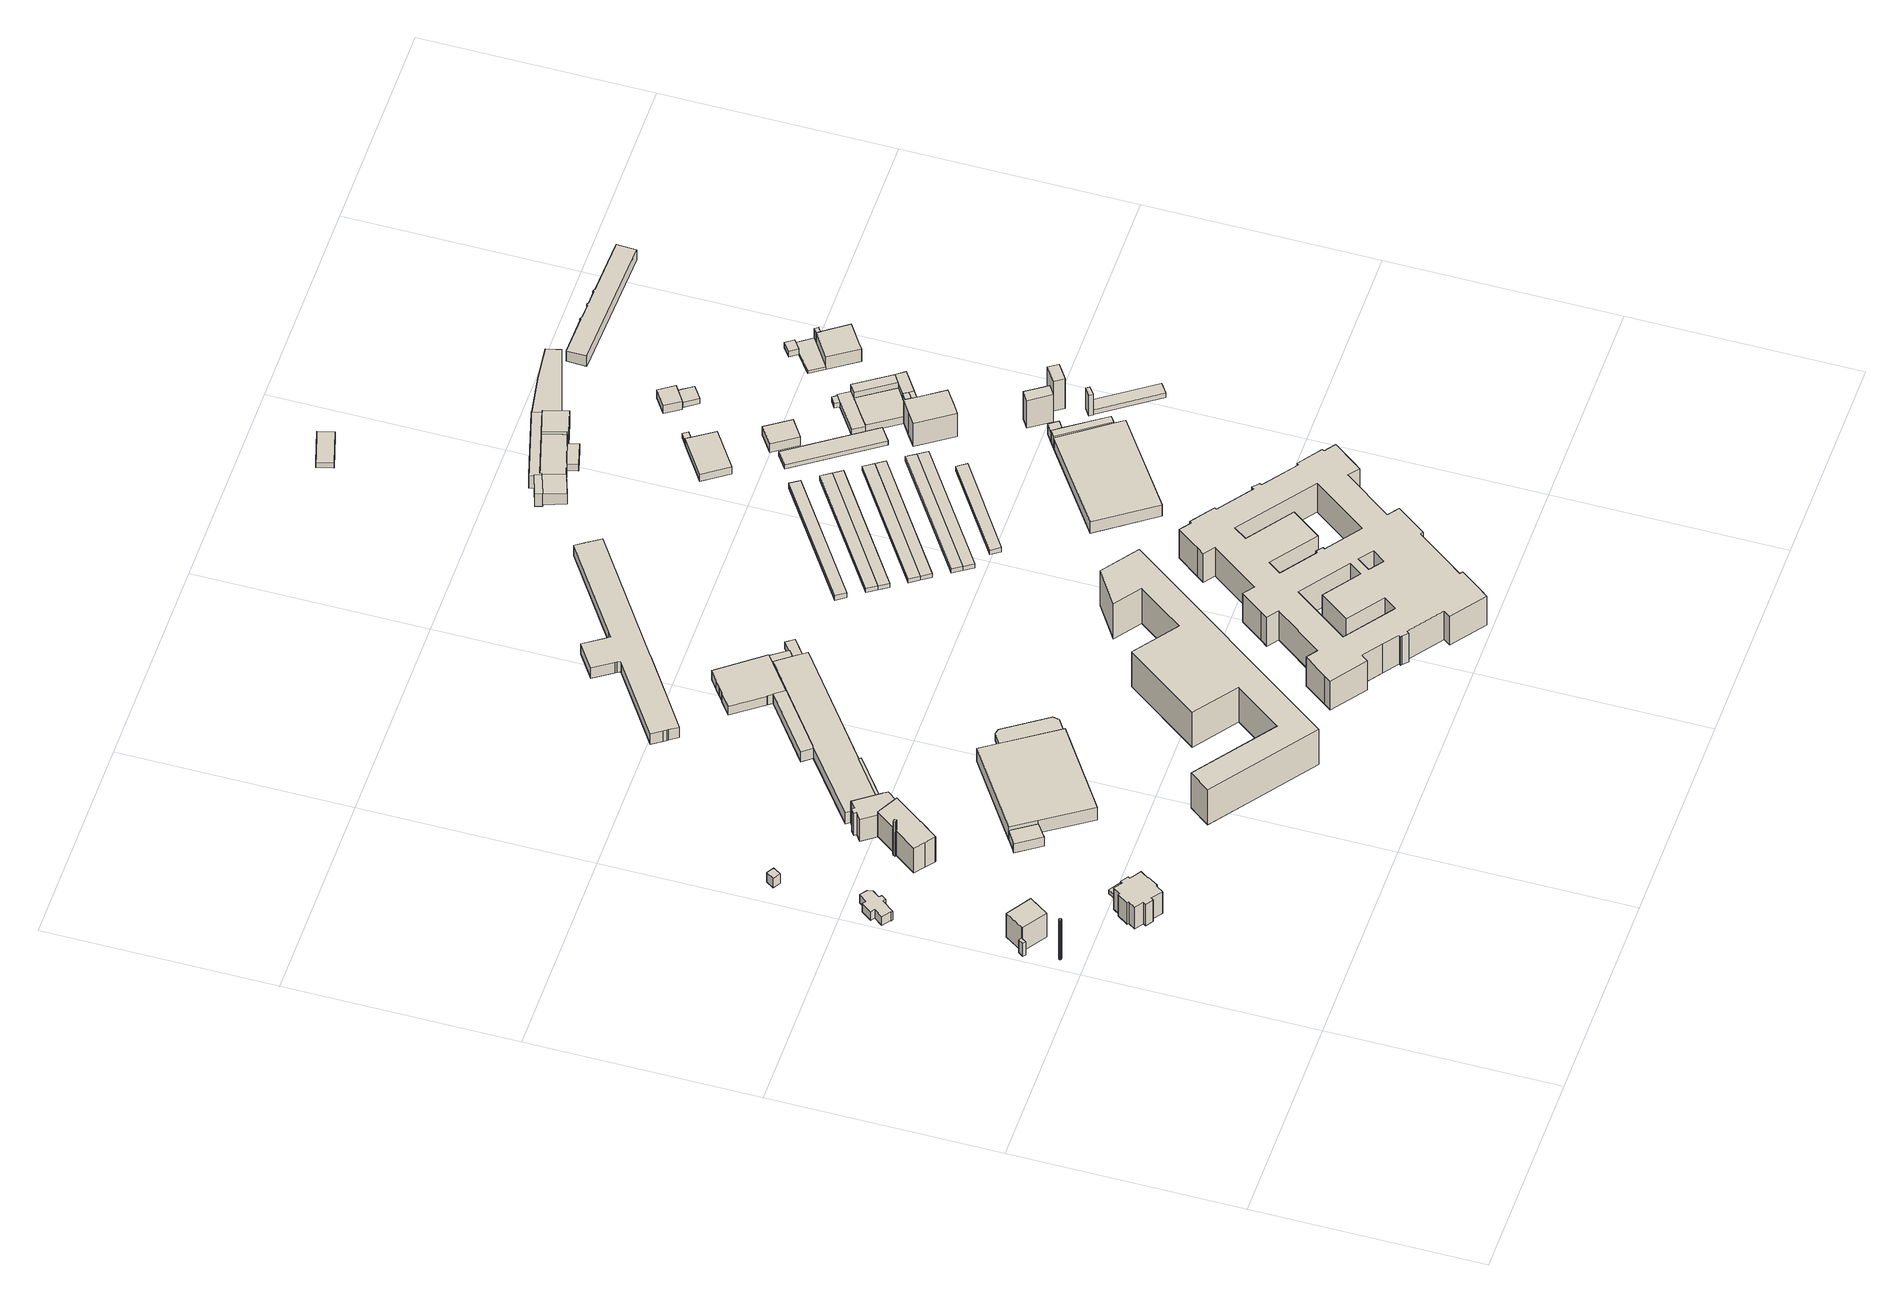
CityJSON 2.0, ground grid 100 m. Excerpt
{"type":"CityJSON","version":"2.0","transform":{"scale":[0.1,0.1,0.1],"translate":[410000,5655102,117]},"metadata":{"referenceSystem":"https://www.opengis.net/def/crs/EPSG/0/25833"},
"CityObjects":{
"building1":{"type":"Building","attributes":{"BodenHoehe":119.37,"gemHoehe":23,"BauwerkHoehe":23,"Breite":1,"Erfassungsdatum_Objekt":"2021-04-21","Gemeindeschluessel":"14612000","Geometrietyp2DReferenz":"3000","measuredHeight":23,"function":"51002_1290"},"geometry":[{"type":"Solid","lod":"1","boundaries":[[[[0,1,2,3,4,5,6,7,8,9,10,11,12,13,14,15,16,17,18,19,20,21,22]],[[23,24,25,26,27,28,29,30,31,32,33,34,35,36,37,38,39,40,41,42,43,44,45]],[[22,24,23,0]],[[21,25,24,22]],[[20,26,25,21]],[[19,27,26,20]],[[18,28,27,19]],[[17,29,28,18]],[[16,30,29,17]],[[15,31,30,16]],[[14,32,31,15]],[[13,33,32,14]],[[12,34,33,13]],[[11,35,34,12]],[[10,36,35,11]],[[9,37,36,10]],[[8,38,37,9]],[[7,39,38,8]],[[6,40,39,7]],[[5,41,40,6]],[[4,42,41,5]],[[3,43,42,4]],[[2,44,43,3]],[[1,45,44,2]],[[0,23,45,1]]]]}]},
"building2":{"type":"Building","attributes":{"Dachtyp_tdc":"tdcPolyFlatRoof","Gemeindeschluessel":14612000,"Dachneigung":6.44,"QualitaetDacherkennung":46,"Geometrietyp2DReferenz":"3000","measuredHeight":7.54,"function":"31001_2000","roofType":"2100"},"geometry":[{"type":"Solid","lod":"1","boundaries":[[[[46,47,48,49,50]],[[51,52,53,54,55]],[[50,52,51,46]],[[49,53,52,50]],[[48,54,53,49]],[[47,55,54,48]],[[46,51,55,47]]]]}]},
"building3":{"type":"Building","attributes":{"Dachtyp_tdc":"tdcPolyFlatRoof","Gemeindeschluessel":14612000,"Dachneigung":0,"QualitaetDacherkennung":29,"Geometrietyp2DReferenz":"3000","measuredHeight":13.83,"function":"31001_2000","roofType":"1000"},"geometry":[{"type":"Solid","lod":"1","boundaries":[[[[56,57,58,59,60]],[[61,62,63,64,65]],[[60,62,61,56]],[[59,63,62,60]],[[58,64,63,59]],[[57,65,64,58]],[[56,61,65,57]]]]}]},
"building4":{"type":"Building","attributes":{"Dachtyp_tdc":"tdcFreeFormRoof","Gemeindeschluessel":14612000,"Dachneigung":18.18,"QualitaetDacherkennung":46,"Geometrietyp2DReferenz":"3000","measuredHeight":6.67,"function":"31001_2000","roofType":"5000"},"geometry":[{"type":"Solid","lod":"1","boundaries":[[[[66,67,68,69,70,71,72,73,74,75,76,77,78,79,80]],[[81,82,83,84,85,86,87,88,89,90,91,92,93,94,95]],[[80,82,81,66]],[[79,83,82,80]],[[78,84,83,79]],[[77,85,84,78]],[[76,86,85,77]],[[75,87,86,76]],[[74,88,87,75]],[[73,89,88,74]],[[72,90,89,73]],[[71,91,90,72]],[[70,92,91,71]],[[69,93,92,70]],[[68,94,93,69]],[[67,95,94,68]],[[66,81,95,67]]]]}]},
"building5":{"type":"Building","attributes":{"Dachtyp_tdc":"tdcTentRoof","Gemeindeschluessel":14612000,"Dachneigung":30.91,"QualitaetDacherkennung":75,"Geometrietyp2DReferenz":"3000","measuredHeight":15.04,"function":"31001_9998","roofType":"3500"},"geometry":[{"type":"Solid","lod":"1","boundaries":[[[[96,97,98,99,100,101,102,103,104,105,106,107,108,109,110,111,112,113,114,115]],[[116,117,118,119,120,121,122,123,124,125,126,127,128,129,130,131,132,133,134,135]],[[115,117,116,96]],[[114,118,117,115]],[[113,119,118,114]],[[112,120,119,113]],[[111,121,120,112]],[[110,122,121,111]],[[109,123,122,110]],[[108,124,123,109]],[[107,125,124,108]],[[106,126,125,107]],[[105,127,126,106]],[[104,128,127,105]],[[103,129,128,104]],[[102,130,129,103]],[[101,131,130,102]],[[100,132,131,101]],[[99,133,132,100]],[[98,134,133,99]],[[97,135,134,98]],[[96,116,135,97]]]]}]},
"building6":{"type":"Building","attributes":{"Dachtyp_tdc":"tdcGableRoof","Gemeindeschluessel":14612000,"Dachneigung":19.98,"QualitaetDacherkennung":87,"Geometrietyp2DReferenz":"3000","measuredHeight":2.86,"function":"31001_9998","roofType":"3100"},"geometry":[{"type":"Solid","lod":"1","boundaries":[[[[136,137,138,139]],[[140,141,142,143]],[[139,141,140,136]],[[138,142,141,139]],[[137,143,142,138]],[[136,140,143,137]]]]}]},
"building7":{"type":"Building","attributes":{"Dachtyp_tdc":"tdcPolyFlatRoof","Gemeindeschluessel":14612000,"Dachneigung":11.92,"QualitaetDacherkennung":72,"Geometrietyp2DReferenz":"3000","measuredHeight":5.92,"function":"31001_2000","roofType":"2100"},"geometry":[{"type":"Solid","lod":"1","boundaries":[[[[144,145,146,147]],[[148,149,150,151]],[[147,149,148,144]],[[146,150,149,147]],[[145,151,150,146]],[[144,148,151,145]]]]}]},
"building8":{"type":"Building","attributes":{"Erfassungsdatum_Objekt":"2021-04-21","BodenHoehe":119.61,"gemHoehe":20,"BauwerkHoehe":20,"Breite":1.5,"Gemeindeschluessel":"14612000","Geometrietyp2DReferenz":"3000","measuredHeight":20,"function":"51002_1290"},"geometry":[{"type":"Solid","lod":"1","boundaries":[[[[152,153,154,155]],[[156,157,158,159]],[[155,157,156,152]],[[154,158,157,155]],[[153,159,158,154]],[[152,156,159,153]]]]}]},
"building9":{"type":"Building","attributes":{"Dachtyp_tdc":"tdcGableRoof","Gemeindeschluessel":14612000,"Dachneigung":35.65,"QualitaetDacherkennung":83,"Geometrietyp2DReferenz":"3000","measuredHeight":16.73,"function":"31001_2000","roofType":"3100"},"geometry":[{"type":"Solid","lod":"1","boundaries":[[[[160,161,162,163,164,165,166,167,168,169,170,171,172]],[[173,174,175,176,177,178,179,180,181,182,183,184,185]],[[172,174,173,160]],[[171,175,174,172]],[[170,176,175,171]],[[169,177,176,170]],[[168,178,177,169]],[[167,179,178,168]],[[166,180,179,167]],[[165,181,180,166]],[[164,182,181,165]],[[163,183,182,164]],[[162,184,183,163]],[[161,185,184,162]],[[160,173,185,161]]]]}]},
"building10":{"type":"Building","attributes":{"Dachtyp_tdc":"tdcPolyFlatRoof","Gemeindeschluessel":14612000,"Dachneigung":5.83,"QualitaetDacherkennung":84,"Geometrietyp2DReferenz":"3000","measuredHeight":5.53,"function":"31001_2000","roofType":"2100"},"geometry":[{"type":"Solid","lod":"1","boundaries":[[[[186,187,188,189,190,191,192,193]],[[194,195,196,197,198,199,200,201]],[[193,195,194,186]],[[192,196,195,193]],[[191,197,196,192]],[[190,198,197,191]],[[189,199,198,190]],[[188,200,199,189]],[[187,201,200,188]],[[186,194,201,187]]]]}]},
"building11":{"type":"Building","attributes":{"Dachtyp_tdc":"tdcPolyFlatRoof","Gemeindeschluessel":14612000,"Dachneigung":9.94,"QualitaetDacherkennung":82,"Geometrietyp2DReferenz":"3000","measuredHeight":13.73,"function":"31001_2000","roofType":"2100"},"geometry":[{"type":"Solid","lod":"1","boundaries":[[[[202,203,204,205,206,207,208,209,210,211]],[[212,213,214,215,216,217,218,219,220,221]],[[211,213,212,202]],[[210,214,213,211]],[[209,215,214,210]],[[208,216,215,209]],[[207,217,216,208]],[[206,218,217,207]],[[205,219,218,206]],[[204,220,219,205]],[[203,221,220,204]],[[202,212,221,203]]]]}]},
"building12":{"type":"Building","attributes":{"Dachtyp_tdc":"tdcPolyFlatRoof","Gemeindeschluessel":14612000,"Dachneigung":0,"QualitaetDacherkennung":39,"Geometrietyp2DReferenz":"3000","measuredHeight":7.36,"function":"31001_2000","roofType":"1000"},"geometry":[{"type":"Solid","lod":"1","boundaries":[[[[222,223,224,225,226,227]],[[228,229,230,231,232,233]],[[227,229,228,222]],[[226,230,229,227]],[[225,231,230,226]],[[224,232,231,225]],[[223,233,232,224]],[[222,228,233,223]]]]}]},
"building13":{"type":"Building","attributes":{"Dachtyp_tdc":"tdcPolyFlatRoof","Gemeindeschluessel":14612000,"Dachneigung":0,"QualitaetDacherkennung":51,"Geometrietyp2DReferenz":"3000","measuredHeight":4.04,"function":"31001_2000","roofType":"1000"},"geometry":[{"type":"Solid","lod":"1","boundaries":[[[[234,235,236,237,238,239]],[[240,241,242,243,244,245]],[[239,241,240,234]],[[238,242,241,239]],[[237,243,242,238]],[[236,244,243,237]],[[235,245,244,236]],[[234,240,245,235]]]]}]},
"building14":{"type":"Building","attributes":{"Gemeindeschluessel":14612000,"Geometrietyp2DReferenz":"3000","function":"31001_2000","roofType":"9999"},"children":["building14-1","building14-2","building14-3","building14-4","building14-5"]},
"building14-1":{"type":"BuildingPart","attributes":{"Dachtyp_tdc":"tdcPolyFlatRoof","Dachneigung":0,"QualitaetDacherkennung":74,"Geometrietyp2DReferenz":"3000","measuredHeight":3.79,"roofType":"1000"},"parents":["building14"],"geometry":[{"type":"Solid","lod":"1","boundaries":[[[[246,247,248,249,250]],[[251,252,253,254,255]],[[250,251,255,246]],[[249,252,251,250]],[[248,253,252,249]],[[247,254,253,248]],[[246,255,254,247]]]]}]},
"building14-2":{"type":"BuildingPart","attributes":{"Dachtyp_tdc":"tdcPolyFlatRoof","Dachneigung":2.9,"QualitaetDacherkennung":51,"Geometrietyp2DReferenz":"3000","measuredHeight":6.89,"roofType":"2100"},"parents":["building14"],"geometry":[{"type":"Solid","lod":"1","boundaries":[[[[256,257,258,259]],[[260,261,262,263]],[[259,261,260,256]],[[258,262,261,259]],[[257,263,262,258]],[[256,260,263,257]]]]}]},
"building14-3":{"type":"BuildingPart","attributes":{"Dachtyp_tdc":"tdcPolyFlatRoof","Dachneigung":0,"QualitaetDacherkennung":41,"Geometrietyp2DReferenz":"3000","measuredHeight":6.69,"roofType":"1000"},"parents":["building14"],"geometry":[{"type":"Solid","lod":"1","boundaries":[[[[264,265,266,267,268,269,270,271,272,273,274]],[[275,276,255,254,277,262,261,278,279,280,281]],[[273,276,275,274]],[[272,255,276,273]],[[271,254,255,272]],[[270,277,254,271]],[[269,262,277,270]],[[268,261,262,269]],[[267,278,261,268]],[[266,279,278,267]],[[265,280,279,266]],[[264,281,280,265]],[[274,275,281,264]]]]}]},
"building14-4":{"type":"BuildingPart","attributes":{"Dachtyp_tdc":"tdcPolyFlatRoof","Dachneigung":6.65,"QualitaetDacherkennung":84,"Geometrietyp2DReferenz":"3000","measuredHeight":6.15,"roofType":"2100"},"parents":["building14"],"geometry":[{"type":"Solid","lod":"1","boundaries":[[[[282,283,284,285,286]],[[281,280,287,288,275]],[[286,280,281,282]],[[285,287,280,286]],[[284,288,287,285]],[[283,275,288,284]],[[282,281,275,283]]]]}]},
"building14-5":{"type":"BuildingPart","attributes":{"Dachtyp_tdc":"tdcFreeFormRoof","Dachneigung":19.23,"QualitaetDacherkennung":37,"Geometrietyp2DReferenz":"3000","measuredHeight":12.67,"roofType":"5000"},"parents":["building14"],"geometry":[{"type":"Solid","lod":"1","boundaries":[[[[289,290,291,292]],[[293,278,260,294]],[[292,278,293,289]],[[291,260,278,292]],[[290,294,260,291]],[[289,293,294,290]]]]}]},
"building15":{"type":"Building","attributes":{"name":"Agentur für Arbeit","Dachtyp_tdc":"tdcPolyFlatRoof","Gemeindeschluessel":14612000,"Dachneigung":0,"QualitaetDacherkennung":69,"Geometrietyp2DReferenz":"3000","measuredHeight":20.42,"function":"31001_3010","roofType":"1000"},"geometry":[{"type":"Solid","lod":"1","boundaries":[[[[295,296,297,298,299,300,301,302,303,304,305,306]],[[307,308,309,310,311,312,313,314,315,316,317,318]],[[306,308,307,295]],[[305,309,308,306]],[[304,310,309,305]],[[303,311,310,304]],[[302,312,311,303]],[[301,313,312,302]],[[300,314,313,301]],[[299,315,314,300]],[[298,316,315,299]],[[297,317,316,298]],[[296,318,317,297]],[[295,307,318,296]]]]}]},
"building16":{"type":"Building","attributes":{"Gemeindeschluessel":14612000,"Geometrietyp2DReferenz":"3000","function":"31001_2000","roofType":"9999"},"children":["building16-1","building16-2"]},
"building16-1":{"type":"BuildingPart","attributes":{"Dachtyp_tdc":"tdcPolyFlatRoof","Dachneigung":3.23,"QualitaetDacherkennung":75,"Geometrietyp2DReferenz":"3000","measuredHeight":4.77,"roofType":"2100"},"parents":["building16"],"geometry":[{"type":"Solid","lod":"1","boundaries":[[[[319,320,321,322]],[[323,324,325,326]],[[322,324,323,319]],[[321,325,324,322]],[[320,326,325,321]],[[319,323,326,320]]]]}]},
"building16-2":{"type":"BuildingPart","attributes":{"Dachtyp_tdc":"tdcPolyFlatRoof","Dachneigung":3.09,"QualitaetDacherkennung":71,"Geometrietyp2DReferenz":"3000","measuredHeight":5.72,"roofType":"2100"},"parents":["building16"],"geometry":[{"type":"Solid","lod":"1","boundaries":[[[[327,328,329,330,331,332,333,334,335,336,337,338,339,340]],[[326,341,342,343,344,345,346,347,348,349,350,351,352,323]],[[340,341,326,327]],[[339,342,341,340]],[[338,343,342,339]],[[337,344,343,338]],[[336,345,344,337]],[[335,346,345,336]],[[334,347,346,335]],[[333,348,347,334]],[[332,349,348,333]],[[331,350,349,332]],[[330,351,350,331]],[[329,352,351,330]],[[328,323,352,329]],[[327,326,323,328]]]]}]},
"building17":{"type":"Building","attributes":{"Dachtyp_tdc":"tdcPolyFlatRoof","Gemeindeschluessel":14612000,"Dachneigung":0,"QualitaetDacherkennung":88,"Geometrietyp2DReferenz":"3000","measuredHeight":6.04,"function":"31001_9998","roofType":"1000"},"geometry":[{"type":"Solid","lod":"1","boundaries":[[[[353,354,355,356,357,358,359,360,361,362,363,364,365,366,367,368,369,370,371,372]],[[373,374,375,376,377,378,379,380,381,382,383,384,385,386,387,388,389,390,391,392]],[[372,374,373,353]],[[371,375,374,372]],[[370,376,375,371]],[[369,377,376,370]],[[368,378,377,369]],[[367,379,378,368]],[[366,380,379,367]],[[365,381,380,366]],[[364,382,381,365]],[[363,383,382,364]],[[362,384,383,363]],[[361,385,384,362]],[[360,386,385,361]],[[359,387,386,360]],[[358,388,387,359]],[[357,389,388,358]],[[356,390,389,357]],[[355,391,390,356]],[[354,392,391,355]],[[353,373,392,354]]]]}]},
"building18":{"type":"Building","attributes":{"name":"Jobcenter Dresden","Dachtyp_tdc":"tdcPolyFlatRoof","Gemeindeschluessel":14612000,"Dachneigung":0,"QualitaetDacherkennung":19,"Geometrietyp2DReferenz":"3000","measuredHeight":16.8,"function":"31001_3010","roofType":"1000"},"geometry":[{"type":"Solid","lod":"1","boundaries":[[[[393,394,395,396,397,398,399,400,401,402,403,404,405,406,407,408,409,410,411,412,413,414,415,416,417,418,419,420,421,422,423,424,425,426,427,428,429,430,431,432,433,434,435,436,437,438,439,440,441,442],[443,444,445,446,447,448,449,450],[451,452,453,454],[455,456,457,458,459,460,461,462,463,464,465,466]],[[467,468,469,470,471,472,473,474,475,476,477,478,479,480,481,482,483,484,485,486,487,488,489,490,491,492,493,494,495,496,497,498,499,500,501,502,503,504,505,506,507,508,509,510,511,512,513,514,515,516],[517,518,519,520,521,522,523,524],[525,526,527,528],[529,530,531,532,533,534,535,536,537,538,539,540]],[[442,468,467,393]],[[441,469,468,442]],[[440,470,469,441]],[[439,471,470,440]],[[438,472,471,439]],[[437,473,472,438]],[[436,474,473,437]],[[435,475,474,436]],[[434,476,475,435]],[[433,477,476,434]],[[432,478,477,433]],[[431,479,478,432]],[[430,480,479,431]],[[429,481,480,430]],[[428,482,481,429]],[[427,483,482,428]],[[426,484,483,427]],[[425,485,484,426]],[[424,486,485,425]],[[423,487,486,424]],[[422,488,487,423]],[[421,489,488,422]],[[420,490,489,421]],[[419,491,490,420]],[[418,492,491,419]],[[417,493,492,418]],[[416,494,493,417]],[[415,495,494,416]],[[414,496,495,415]],[[413,497,496,414]],[[412,498,497,413]],[[411,499,498,412]],[[410,500,499,411]],[[409,501,500,410]],[[408,502,501,409]],[[407,503,502,408]],[[406,504,503,407]],[[405,505,504,406]],[[404,506,505,405]],[[403,507,506,404]],[[402,508,507,403]],[[401,509,508,402]],[[400,510,509,401]],[[399,511,510,400]],[[398,512,511,399]],[[397,513,512,398]],[[396,514,513,397]],[[395,515,514,396]],[[394,516,515,395]],[[393,467,516,394]],[[450,518,517,443]],[[449,519,518,450]],[[448,520,519,449]],[[447,521,520,448]],[[446,522,521,447]],[[445,523,522,446]],[[444,524,523,445]],[[443,517,524,444]],[[454,526,525,451]],[[453,527,526,454]],[[452,528,527,453]],[[451,525,528,452]],[[466,530,529,455]],[[465,531,530,466]],[[464,532,531,465]],[[463,533,532,464]],[[462,534,533,463]],[[461,535,534,462]],[[460,536,535,461]],[[459,537,536,460]],[[458,538,537,459]],[[457,539,538,458]],[[456,540,539,457]],[[455,529,540,456]]]]}]},
"building19":{"type":"Building","attributes":{"Dachtyp_tdc":"tdcPolyFlatRoof","Gemeindeschluessel":14612000,"Dachneigung":2.98,"QualitaetDacherkennung":87,"Geometrietyp2DReferenz":"3000","measuredHeight":2.83,"function":"31001_2463","roofType":"2100"},"geometry":[{"type":"Solid","lod":"1","boundaries":[[[[541,542,543,544]],[[545,546,547,548]],[[544,546,545,541]],[[543,547,546,544]],[[542,548,547,543]],[[541,545,548,542]]]]}]},
"building20":{"type":"Building","attributes":{"Dachtyp_tdc":"tdcPolyFlatRoof","Gemeindeschluessel":14612000,"Dachneigung":2.8,"QualitaetDacherkennung":84,"Geometrietyp2DReferenz":"3000","measuredHeight":2.5,"function":"31001_2463","roofType":"2100"},"geometry":[{"type":"Solid","lod":"1","boundaries":[[[[549,550,551,552]],[[553,554,555,556]],[[552,554,553,549]],[[551,555,554,552]],[[550,556,555,551]],[[549,553,556,550]]]]}]},
"building21":{"type":"Building","attributes":{"Dachtyp_tdc":"tdcPolyFlatRoof","Gemeindeschluessel":14612000,"Dachneigung":2.72,"QualitaetDacherkennung":86,"Geometrietyp2DReferenz":"3000","measuredHeight":2.48,"function":"31001_2463","roofType":"2100"},"geometry":[{"type":"Solid","lod":"1","boundaries":[[[[550,549,557,558]],[[556,559,560,553]],[[558,559,556,550]],[[557,560,559,558]],[[549,553,560,557]],[[550,556,553,549]]]]}]},
"building22":{"type":"Building","attributes":{"Dachtyp_tdc":"tdcPolyFlatRoof","Gemeindeschluessel":14612000,"Dachneigung":3.06,"QualitaetDacherkennung":85,"Geometrietyp2DReferenz":"3000","measuredHeight":2.48,"function":"31001_2463","roofType":"2100"},"geometry":[{"type":"Solid","lod":"1","boundaries":[[[[561,562,563,564]],[[565,566,567,568]],[[564,566,565,561]],[[563,567,566,564]],[[562,568,567,563]],[[561,565,568,562]]]]}]},
"building23":{"type":"Building","attributes":{"Dachtyp_tdc":"tdcPolyFlatRoof","Gemeindeschluessel":14612000,"Dachneigung":2.97,"QualitaetDacherkennung":86,"Geometrietyp2DReferenz":"3000","measuredHeight":2.42,"function":"31001_2463","roofType":"2100"},"geometry":[{"type":"Solid","lod":"1","boundaries":[[[[569,570,564,563]],[[571,567,566,572]],[[563,567,571,569]],[[564,566,567,563]],[[570,572,566,564]],[[569,571,572,570]]]]}]},
"building24":{"type":"Building","attributes":{"Dachtyp_tdc":"tdcPolyFlatRoof","Gemeindeschluessel":14612000,"Dachneigung":2.94,"QualitaetDacherkennung":86,"Geometrietyp2DReferenz":"3000","measuredHeight":2.46,"function":"31001_2463","roofType":"2100"},"geometry":[{"type":"Solid","lod":"1","boundaries":[[[[573,574,575,576]],[[577,578,579,580]],[[576,578,577,573]],[[575,579,578,576]],[[574,580,579,575]],[[573,577,580,574]]]]}]},
"building25":{"type":"Building","attributes":{"Dachtyp_tdc":"tdcPolyFlatRoof","Gemeindeschluessel":14612000,"Dachneigung":2.94,"QualitaetDacherkennung":85,"Geometrietyp2DReferenz":"3000","measuredHeight":2.45,"function":"31001_2463","roofType":"2100"},"geometry":[{"type":"Solid","lod":"1","boundaries":[[[[581,582,574,573]],[[583,577,580,584]],[[573,577,583,581]],[[574,580,577,573]],[[582,584,580,574]],[[581,583,584,582]]]]}]},
"building26":{"type":"Building","attributes":{"Dachtyp_tdc":"tdcPolyFlatRoof","Gemeindeschluessel":14612000,"Dachneigung":2.96,"QualitaetDacherkennung":82,"Geometrietyp2DReferenz":"3000","measuredHeight":2.55,"function":"31001_2463","roofType":"2100"},"geometry":[{"type":"Solid","lod":"1","boundaries":[[[[585,586,587,588]],[[589,590,591,592]],[[588,590,589,585]],[[587,591,590,588]],[[586,592,591,587]],[[585,589,592,586]]]]}]},
"building27":{"type":"Building","attributes":{"Dachtyp_tdc":"tdcPolyFlatRoof","Gemeindeschluessel":14612000,"Dachneigung":8.13,"QualitaetDacherkennung":89,"Geometrietyp2DReferenz":"3000","measuredHeight":7,"function":"31001_2000","roofType":"2100"},"geometry":[{"type":"Solid","lod":"1","boundaries":[[[[593,594,595,596]],[[597,598,599,600]],[[596,598,597,593]],[[595,599,598,596]],[[594,600,599,595]],[[593,597,600,594]]]]}]},
"building28":{"type":"Building","attributes":{"Gemeindeschluessel":14612000,"Geometrietyp2DReferenz":"3000","function":"31001_2000","roofType":"9999"},"children":["building28-1","building28-2","building28-3","building28-4"]},
"building28-1":{"type":"BuildingPart","attributes":{"Dachtyp_tdc":"tdcGableRoof","Dachneigung":17.65,"QualitaetDacherkennung":70,"Geometrietyp2DReferenz":"3000","measuredHeight":9.3,"roofType":"3100"},"parents":["building28"],"geometry":[{"type":"Solid","lod":"1","boundaries":[[[[601,602,603,604,605,606]],[[607,608,609,610,611,612]],[[606,608,607,601]],[[605,609,608,606]],[[604,610,609,605]],[[603,611,610,604]],[[602,612,611,603]],[[601,607,612,602]]]]}]},
"building28-2":{"type":"BuildingPart","attributes":{"Dachtyp_tdc":"tdcGableRoof","Dachneigung":20.01,"QualitaetDacherkennung":82,"Geometrietyp2DReferenz":"3000","measuredHeight":9.45,"roofType":"3100"},"parents":["building28"],"geometry":[{"type":"Solid","lod":"1","boundaries":[[[[613,614,615,616,617]],[[618,619,620,608,607]],[[617,619,618,613]],[[616,620,619,617]],[[615,608,620,616]],[[614,607,608,615]],[[613,618,607,614]]]]}]},
"building28-3":{"type":"BuildingPart","attributes":{"Dachtyp_tdc":"tdcPolyFlatRoof","Dachneigung":0,"QualitaetDacherkennung":0,"Geometrietyp2DReferenz":"3000","measuredHeight":4.06,"roofType":"9999"},"parents":["building28"],"geometry":[{"type":"Solid","lod":"1","boundaries":[[[[621,622,623,624]],[[610,609,625,626]],[[624,609,610,621]],[[623,625,609,624]],[[622,626,625,623]],[[621,610,626,622]]]]}]},
"building28-4":{"type":"BuildingPart","attributes":{"Dachtyp_tdc":"tdcPolyFlatRoof","Dachneigung":19.94,"QualitaetDacherkennung":69,"Geometrietyp2DReferenz":"3000","measuredHeight":6.67,"roofType":"2100"},"parents":["building28"],"geometry":[{"type":"Solid","lod":"1","boundaries":[[[[627,628,629,630]],[[619,618,631,632]],[[630,618,619,627]],[[629,631,618,630]],[[628,632,631,629]],[[627,619,632,628]]]]}]},
"building29":{"type":"Building","attributes":{"Dachtyp_tdc":"tdcPolyFlatRoof","Gemeindeschluessel":14612000,"Dachneigung":7.92,"QualitaetDacherkennung":89,"Geometrietyp2DReferenz":"3000","measuredHeight":7.03,"function":"31001_2000","roofType":"2100"},"geometry":[{"type":"Solid","lod":"1","boundaries":[[[[596,633,634,635,636,637,593]],[[598,597,638,639,640,641,642]],[[593,597,598,596]],[[637,638,597,593]],[[636,639,638,637]],[[635,640,639,636]],[[634,641,640,635]],[[633,642,641,634]],[[596,598,642,633]]]]}]},
"building30":{"type":"Building","attributes":{"Dachtyp_tdc":"tdcPolyFlatRoof","Gemeindeschluessel":14612000,"Dachneigung":3.99,"QualitaetDacherkennung":72,"Geometrietyp2DReferenz":"3000","measuredHeight":3.97,"function":"31001_2000","roofType":"2100"},"geometry":[{"type":"Solid","lod":"1","boundaries":[[[[643,644,645,646]],[[647,648,649,650]],[[646,648,647,643]],[[645,649,648,646]],[[644,650,649,645]],[[643,647,650,644]]]]}]},
"building31":{"type":"Building","attributes":{"Gemeindeschluessel":14612000,"Geometrietyp2DReferenz":"3000","function":"31001_2000","roofType":"9999"},"children":["building31-1","building31-2"]},
"building31-1":{"type":"BuildingPart","attributes":{"Dachtyp_tdc":"tdcPolyFlatRoof","Dachneigung":5.23,"QualitaetDacherkennung":53,"Geometrietyp2DReferenz":"3000","measuredHeight":2.52,"roofType":"2100"},"parents":["building31"],"geometry":[{"type":"Solid","lod":"1","boundaries":[[[[651,652,653,654]],[[655,656,657,658]],[[654,656,655,651]],[[653,657,656,654]],[[652,658,657,653]],[[651,655,658,652]]]]}]},
"building31-2":{"type":"BuildingPart","attributes":{"Dachtyp_tdc":"tdcGableRoof","Dachneigung":13.63,"QualitaetDacherkennung":87,"Geometrietyp2DReferenz":"3000","measuredHeight":4.9,"roofType":"3100"},"parents":["building31"],"geometry":[{"type":"Solid","lod":"1","boundaries":[[[[659,660,661,662]],[[663,658,664,665]],[[662,658,663,659]],[[661,664,658,662]],[[660,665,664,661]],[[659,663,665,660]]]]}]},
"building32":{"type":"Building","attributes":{"Dachtyp_tdc":"tdcPolyFlatRoof","Gemeindeschluessel":14612000,"Dachneigung":0,"QualitaetDacherkennung":87,"Geometrietyp2DReferenz":"3000","measuredHeight":2.89,"function":"31001_9998","roofType":"1000"},"geometry":[{"type":"Solid","lod":"1","boundaries":[[[[666,667,668,669]],[[670,671,672,673]],[[669,671,670,666]],[[668,672,671,669]],[[667,673,672,668]],[[666,670,673,667]]]]}]},
"building33":{"type":"Building","attributes":{"Dachtyp_tdc":"tdcPolyFlatRoof","Gemeindeschluessel":14612000,"Dachneigung":2.79,"QualitaetDacherkennung":89,"Geometrietyp2DReferenz":"3000","measuredHeight":2.55,"function":"31001_2463","roofType":"2100"},"geometry":[{"type":"Solid","lod":"1","boundaries":[[[[674,675,676,677]],[[678,679,680,681]],[[677,679,678,674]],[[676,680,679,677]],[[675,681,680,676]],[[674,678,681,675]]]]}]},
"building34":{"type":"Building","attributes":{"Dachtyp_tdc":"tdcGableRoof","Gemeindeschluessel":14612000,"Dachneigung":12.42,"QualitaetDacherkennung":85,"Geometrietyp2DReferenz":"3000","measuredHeight":5.33,"function":"31001_2000","roofType":"3100"},"geometry":[{"type":"Solid","lod":"1","boundaries":[[[[682,683,684,685]],[[686,687,688,689]],[[685,687,686,682]],[[684,688,687,685]],[[683,689,688,684]],[[682,686,689,683]]]]}]},
"building35":{"type":"Building","attributes":{"Dachtyp_tdc":"tdcPolyFlatRoof","Gemeindeschluessel":14612000,"Dachneigung":0,"QualitaetDacherkennung":48,"Geometrietyp2DReferenz":"3000","measuredHeight":7.71,"function":"31001_2000","roofType":"1000"},"geometry":[{"type":"Solid","lod":"1","boundaries":[[[[690,691,692,693,694,695]],[[639,696,697,698,699,640]],[[695,696,639,690]],[[694,697,696,695]],[[693,698,697,694]],[[692,699,698,693]],[[691,640,699,692]],[[690,639,640,691]]]]}]},
"building36":{"type":"Building","attributes":{"Gemeindeschluessel":14612000,"Geometrietyp2DReferenz":"3000","function":"31001_2000","roofType":"9999"},"children":["building36-1","building36-2","building36-3"]},
"building36-1":{"type":"BuildingPart","attributes":{"Dachtyp_tdc":"tdcPolyFlatRoof","Dachneigung":8.14,"QualitaetDacherkennung":76,"Geometrietyp2DReferenz":"3000","measuredHeight":7.78,"roofType":"2100"},"parents":["building36"],"geometry":[{"type":"Solid","lod":"1","boundaries":[[[[700,701,702,703,704,705,706,707]],[[708,709,710,711,712,713,714,715]],[[707,709,708,700]],[[706,710,709,707]],[[705,711,710,706]],[[704,712,711,705]],[[703,713,712,704]],[[702,714,713,703]],[[701,715,714,702]],[[700,708,715,701]]]]}]},
"building36-2":{"type":"BuildingPart","attributes":{"Dachtyp_tdc":"tdcPolyFlatRoof","Dachneigung":10.2,"QualitaetDacherkennung":73,"Geometrietyp2DReferenz":"3000","measuredHeight":7.91,"roofType":"2100"},"parents":["building36"],"geometry":[{"type":"Solid","lod":"1","boundaries":[[[[716,717,718,719]],[[708,715,720,721]],[[719,715,708,716]],[[718,720,715,719]],[[717,721,720,718]],[[716,708,721,717]]]]}]},
"building36-3":{"type":"BuildingPart","attributes":{"Dachtyp_tdc":"tdcHipAndGableRoof","Dachneigung":18.17,"QualitaetDacherkennung":52,"Geometrietyp2DReferenz":"3000","measuredHeight":7.39,"roofType":"5000"},"parents":["building36"],"geometry":[{"type":"Solid","lod":"1","boundaries":[[[[722,723,724,725,726,727,728]],[[711,710,729,730,731,732,733]],[[727,710,711,728]],[[726,729,710,727]],[[725,730,729,726]],[[724,731,730,725]],[[723,732,731,724]],[[722,733,732,723]],[[728,711,733,722]]]]}]},
"building37":{"type":"Building","attributes":{"Dachtyp_tdc":"tdcGableRoof","Gemeindeschluessel":14612000,"Dachneigung":10.05,"QualitaetDacherkennung":55,"Geometrietyp2DReferenz":"3000","measuredHeight":14.16,"function":"31001_9998","roofType":"3100"},"geometry":[{"type":"Solid","lod":"1","boundaries":[[[[734,735,736,737,738,739,740,741,742]],[[743,744,745,746,747,748,749,750,751]],[[742,744,743,734]],[[741,745,744,742]],[[740,746,745,741]],[[739,747,746,740]],[[738,748,747,739]],[[737,749,748,738]],[[736,750,749,737]],[[735,751,750,736]],[[734,743,751,735]]]]}]},
"building38":{"type":"Building","attributes":{"Dachtyp_tdc":"tdcFreeFormRoof","Gemeindeschluessel":14612000,"Dachneigung":73.34,"QualitaetDacherkennung":14,"Geometrietyp2DReferenz":"3000","measuredHeight":13.73,"function":"31001_2463","roofType":"5000"},"geometry":[{"type":"Solid","lod":"1","boundaries":[[[[752,753,754,755]],[[756,757,758,759]],[[755,757,756,752]],[[754,758,757,755]],[[753,759,758,754]],[[752,756,759,753]]]]}]},
"building39":{"type":"Building","attributes":{"Dachtyp_tdc":"tdcFreeFormRoof","Gemeindeschluessel":14612000,"Dachneigung":51.42,"QualitaetDacherkennung":4,"Geometrietyp2DReferenz":"3000","measuredHeight":17.53,"function":"31001_9998","roofType":"5000"},"geometry":[{"type":"Solid","lod":"1","boundaries":[[[[760,761,762,763]],[[764,765,766,767]],[[763,765,764,760]],[[762,766,765,763]],[[761,767,766,762]],[[760,764,767,761]]]]}]},
"building40":{"type":"Building","attributes":{"Dachtyp_tdc":"tdcGableRoof","Gemeindeschluessel":14612000,"Dachneigung":10.03,"QualitaetDacherkennung":84,"Geometrietyp2DReferenz":"3000","measuredHeight":4.96,"function":"31001_2000","roofType":"3100"},"geometry":[{"type":"Solid","lod":"1","boundaries":[[[[768,769,770,771,772,773,774,775]],[[776,777,778,779,780,781,782,783]],[[775,777,776,768]],[[774,778,777,775]],[[773,779,778,774]],[[772,780,779,773]],[[771,781,780,772]],[[770,782,781,771]],[[769,783,782,770]],[[768,776,783,769]]]]}]},
"building41":{"type":"Building","attributes":{"Dachtyp_tdc":"tdcPolyFlatRoof","Gemeindeschluessel":14612000,"Dachneigung":0,"QualitaetDacherkennung":53,"Geometrietyp2DReferenz":"3000","measuredHeight":7.57,"function":"31001_2000","roofType":"1000"},"geometry":[{"type":"Solid","lod":"1","boundaries":[[[[784,785,786,787]],[[788,789,790,791]],[[787,789,788,784]],[[786,790,789,787]],[[785,791,790,786]],[[784,788,791,785]]]]}]},
"building42":{"type":"Building","attributes":{"Dachtyp_tdc":"tdcPolyFlatRoof","Gemeindeschluessel":14612000,"Dachneigung":4.08,"QualitaetDacherkennung":51,"Geometrietyp2DReferenz":"3000","measuredHeight":2.91,"function":"31001_2463","roofType":"2100"},"geometry":[{"type":"Solid","lod":"1","boundaries":[[[[792,793,794,795,796]],[[797,798,799,800,801]],[[796,798,797,792]],[[795,799,798,796]],[[794,800,799,795]],[[793,801,800,794]],[[792,797,801,793]]]]}]},
"building43":{"type":"Building","attributes":{"Gemeindeschluessel":14612000,"Geometrietyp2DReferenz":"3000","function":"31001_2000","roofType":"9999"},"children":["building43-1","building43-2","building43-3","building43-4","building43-5"]},
"building43-1":{"type":"BuildingPart","attributes":{"Dachtyp_tdc":"tdcPolyFlatRoof","Dachneigung":0,"QualitaetDacherkennung":33,"Geometrietyp2DReferenz":"3000","measuredHeight":7.77,"roofType":"1000"},"parents":["building43"],"geometry":[{"type":"Solid","lod":"1","boundaries":[[[[802,784,787,803]],[[804,805,806,807]],[[803,805,804,802]],[[787,806,805,803]],[[784,807,806,787]],[[802,804,807,784]]]]}]},
"building43-2":{"type":"BuildingPart","attributes":{"Dachtyp_tdc":"tdcPolyFlatRoof","Dachneigung":4.12,"QualitaetDacherkennung":71,"Geometrietyp2DReferenz":"3000","measuredHeight":7.72,"roofType":"2100"},"parents":["building43"],"geometry":[{"type":"Solid","lod":"1","boundaries":[[[[808,809,810,811]],[[812,813,814,815]],[[811,813,812,808]],[[810,814,813,811]],[[809,815,814,810]],[[808,812,815,809]]]]}]},
"building43-3":{"type":"BuildingPart","attributes":{"Dachtyp_tdc":"tdcPolyFlatRoof","Dachneigung":0,"QualitaetDacherkennung":69,"Geometrietyp2DReferenz":"3000","measuredHeight":7.74,"roofType":"1000"},"parents":["building43"],"geometry":[{"type":"Solid","lod":"1","boundaries":[[[[816,817,785,784,802,818]],[[814,819,804,807,820,815]],[[818,819,814,816]],[[802,804,819,818]],[[784,807,804,802]],[[785,820,807,784]],[[817,815,820,785]],[[816,814,815,817]]]]}]},
"building43-4":{"type":"BuildingPart","attributes":{"Dachtyp_tdc":"tdcPolyFlatRoof","Dachneigung":0,"QualitaetDacherkennung":60,"Geometrietyp2DReferenz":"3000","measuredHeight":2.71,"roofType":"1000"},"parents":["building43"],"geometry":[{"type":"Solid","lod":"1","boundaries":[[[[821,822,823,824]],[[825,826,827,828]],[[824,826,825,821]],[[823,827,826,824]],[[822,828,827,823]],[[821,825,828,822]]]]}]},
"building43-5":{"type":"BuildingPart","attributes":{"Dachtyp_tdc":"tdcPolyFlatRoof","Dachneigung":0,"QualitaetDacherkennung":54,"Geometrietyp2DReferenz":"3000","measuredHeight":3.46,"roofType":"1000"},"parents":["building43"],"geometry":[{"type":"Solid","lod":"1","boundaries":[[[[829,830,831,832,833,834]],[[826,813,812,835,836,827]],[[834,813,826,829]],[[833,812,813,834]],[[832,835,812,833]],[[831,836,835,832]],[[830,827,836,831]],[[829,826,827,830]]]]}]},
"building44":{"type":"Building","attributes":{"Dachtyp_tdc":"tdcPolyFlatRoof","Gemeindeschluessel":14612000,"Dachneigung":0,"QualitaetDacherkennung":83,"Geometrietyp2DReferenz":"3000","measuredHeight":4.68,"function":"31001_2000","roofType":"1000"},"geometry":[{"type":"Solid","lod":"1","boundaries":[[[[837,838,839,840]],[[841,842,843,844]],[[840,842,841,837]],[[839,843,842,840]],[[838,844,843,839]],[[837,841,844,838]]]]}]},
"building45":{"type":"Building","attributes":{"Dachtyp_tdc":"tdcFreeFormRoof","Gemeindeschluessel":14612000,"Dachneigung":66.35,"QualitaetDacherkennung":6,"Geometrietyp2DReferenz":"3000","measuredHeight":20.11,"function":"31001_9998","roofType":"5000"},"geometry":[{"type":"Solid","lod":"1","boundaries":[[[[845,846,847,848]],[[849,850,851,852]],[[848,850,849,845]],[[847,851,850,848]],[[846,852,851,847]],[[845,849,852,846]]]]}]},
"building46":{"type":"Building","attributes":{"Dachtyp_tdc":"tdcPolyFlatRoof","Gemeindeschluessel":14612000,"Dachneigung":0,"QualitaetDacherkennung":62,"Geometrietyp2DReferenz":"3000","measuredHeight":2.87,"function":"31001_2000","roofType":"1000"},"geometry":[{"type":"Solid","lod":"1","boundaries":[[[[853,854,855,856]],[[857,858,859,860]],[[856,858,857,853]],[[855,859,858,856]],[[854,860,859,855]],[[853,857,860,854]]]]}]},
"building47":{"type":"Building","attributes":{"Gemeindeschluessel":14612000,"Geometrietyp2DReferenz":"3000","function":"31001_9998","roofType":"9999"},"children":["building47-1","building47-2","building47-3"]},
"building47-1":{"type":"BuildingPart","attributes":{"Dachtyp_tdc":"tdcPolyFlatRoof","Dachneigung":0,"QualitaetDacherkennung":10,"Geometrietyp2DReferenz":"3000","measuredHeight":3.02,"roofType":"1000"},"parents":["building47"],"geometry":[{"type":"Solid","lod":"1","boundaries":[[[[861,862,863,864]],[[865,866,867,868]],[[864,866,865,861]],[[863,867,866,864]],[[862,868,867,863]],[[861,865,868,862]]]]}]},
"building47-2":{"type":"BuildingPart","attributes":{"Dachtyp_tdc":"tdcGableRoof","Dachneigung":10.79,"QualitaetDacherkennung":8,"Geometrietyp2DReferenz":"3000","measuredHeight":2.48,"roofType":"3100"},"parents":["building47"],"geometry":[{"type":"Solid","lod":"1","boundaries":[[[[869,870,871,872,873,874,875]],[[876,865,868,877,878,879,880]],[[875,865,876,869]],[[874,868,865,875]],[[873,877,868,874]],[[872,878,877,873]],[[871,879,878,872]],[[870,880,879,871]],[[869,876,880,870]]]]}]},
"building47-3":{"type":"BuildingPart","attributes":{"Dachtyp_tdc":"tdcPolyFlatRoof","Dachneigung":17.63,"QualitaetDacherkennung":31,"Geometrietyp2DReferenz":"3000","measuredHeight":7.29,"roofType":"2100"},"parents":["building47"],"geometry":[{"type":"Solid","lod":"1","boundaries":[[[[881,882,883,884,885]],[[879,878,886,887,888]],[[885,878,879,881]],[[884,886,878,885]],[[883,887,886,884]],[[882,888,887,883]],[[881,879,888,882]]]]}]},
"building48":{"type":"Building","attributes":{"Dachtyp_tdc":"tdcPolyFlatRoof","Gemeindeschluessel":14612000,"Dachneigung":0,"QualitaetDacherkennung":76,"Geometrietyp2DReferenz":"3000","measuredHeight":7.22,"function":"31001_9998","roofType":"1000"},"geometry":[{"type":"Solid","lod":"1","boundaries":[[[[889,890,891,892,893,894]],[[895,896,880,879,888,897]],[[894,896,895,889]],[[893,880,896,894]],[[892,879,880,893]],[[891,888,879,892]],[[890,897,888,891]],[[889,895,897,890]]]]}]},
"building49":{"type":"Building","attributes":{"Dachtyp_tdc":"tdcPolyFlatRoof","Gemeindeschluessel":14612000,"Dachneigung":10.03,"QualitaetDacherkennung":87,"Geometrietyp2DReferenz":"3000","measuredHeight":6.81,"function":"31001_2000","roofType":"2100"},"geometry":[{"type":"Solid","lod":"1","boundaries":[[[[898,899,900,901,902,903,904,905,906,907,908,909,910,911,912,913]],[[914,915,916,917,918,919,920,921,922,923,924,925,926,927,928,929]],[[913,915,914,898]],[[912,916,915,913]],[[911,917,916,912]],[[910,918,917,911]],[[909,919,918,910]],[[908,920,919,909]],[[907,921,920,908]],[[906,922,921,907]],[[905,923,922,906]],[[904,924,923,905]],[[903,925,924,904]],[[902,926,925,903]],[[901,927,926,902]],[[900,928,927,901]],[[899,929,928,900]],[[898,914,929,899]]]]}]}
},
"vertices":[
[41,1098,254],[42,1097,254],[43,1095,254],[44,1094,254],[45,1094,254],[47,1094,254],[48,1094,254],[50,1095,254],[50,1096,254],[51,1097,254],[51,1098,254],[51,1100,254],[51,1101,254],[50,1102,254],[50,1103,254],[48,1103,254],[48,1104,254],[47,1104,254],[45,1104,254],[44,1103,254],[43,1102,254],[42,1101,254],[41,1100,254],[41,1098,24],[41,1100,24],[42,1101,24],[43,1102,24],[44,1103,24],[45,1104,24],[47,1104,24],[48,1104,24],[48,1103,24],[50,1103,24],[50,1102,24],[51,1101,24],[51,1100,24],[51,1098,24],[51,1097,24],[50,1096,24],[50,1095,24],[48,1094,24],[47,1094,24],[45,1094,24],[44,1094,24],[43,1095,24],[42,1097,24],
[25,1235,100],[38,1254,100],[40,1257,100],[28,1265,100],[13,1243,100],[25,1235,25],[13,1243,25],[28,1265,25],[40,1257,25],[38,1254,25],
[38,1254,162],[142,1184,162],[198,1268,162],[93,1337,162],[40,1257,162],[38,1254,24],[40,1257,24],[93,1337,24],[198,1268,24],[142,1184,24],
[6,1824,73],[43,1798,73],[42,1797,73],[49,1792,73],[90,1847,73],[101,1838,73],[116,1858,73],[105,1867,73],[129,1899,73],[124,1922,73],[96,1943,73],[69,1908,73],[53,1920,73],[20,1875,73],[36,1863,73],[6,1824,23],[36,1863,23],[20,1875,23],[53,1920,23],[69,1908,23],[96,1943,23],[124,1922,23],[129,1899,23],[105,1867,23],[116,1858,23],[101,1838,23],[90,1847,23],[49,1792,23],[42,1797,23],[43,1798,23],
[433,938,152],[401,960,152],[394,951,152],[360,975,152],[339,944,152],[332,948,152],[299,901,152],[305,896,152],[284,865,152],[320,840,152],[313,829,152],[345,808,152],[351,817,152],[397,785,152],[420,819,152],[424,816,152],[454,861,152],[450,863,152],[474,898,152],[427,930,152],[433,938,26],[427,930,26],[474,898,26],[450,863,26],[454,861,26],[424,816,26],[420,819,26],[397,785,26],[351,817,26],[345,808,26],[313,829,26],[320,840,26],[284,865,26],[305,896,26],[299,901,26],[332,948,26],[339,944,26],[360,975,26],[394,951,26],[401,960,26],
[464,938,50],[491,982,50],[432,1019,50],[405,975,50],[464,938,28],[405,975,28],[432,1019,28],[491,982,28],
[105,2275,76],[126,2309,76],[96,2328,76],[73,2295,76],[105,2275,21],[73,2295,21],[96,2328,21],[126,2309,21],
[375,1882,226],[386,1882,226],[386,1892,226],[375,1892,226],[375,1882,26],[375,1892,26],[386,1892,26],[386,1882,26],
[456,1804,169],[455,1805,169],[548,1931,169],[503,1955,169],[455,1981,169],[390,1893,169],[385,1897,169],[375,1884,169],[381,1881,169],[311,1787,169],[355,1754,169],[394,1724,169],[396,1723,169],[456,1804,24],[396,1723,24],[394,1724,24],[355,1754,24],[311,1787,24],[381,1881,24],[375,1884,24],[385,1897,24],[390,1893,24],[455,1981,24],[503,1955,24],[548,1931,24],[455,1805,24],
[525,1441,84],[596,1336,84],[600,1338,84],[599,1340,84],[656,1379,84],[587,1481,84],[530,1442,84],[529,1444,84],[525,1441,32],[529,1444,32],[530,1442,32],[587,1481,32],[656,1379,32],[599,1340,32],[600,1338,32],[596,1336,32],
[455,1981,152],[548,1931,152],[583,1977,152],[572,1994,152],[493,2102,152],[462,2079,152],[454,2088,152],[434,2073,152],[442,2064,152],[411,2041,152],[455,1981,23],[411,2041,23],[442,2064,23],[434,2073,23],[454,2088,23],[462,2079,23],[493,2102,23],[572,1994,23],[583,1977,23],[548,1931,23],
[792,1179,104],[1156,1425,104],[1009,1643,104],[951,1727,104],[587,1481,104],[656,1379,104],[792,1179,30],[656,1379,30],[587,1481,30],[951,1727,30],[1009,1643,30],[1156,1425,30],
[1009,1643,71],[1156,1425,71],[1224,1471,71],[1229,1499,71],[1101,1685,71],[1077,1689,71],[1009,1643,31],[1077,1689,31],[1101,1685,31],[1229,1499,31],[1224,1471,31],[1156,1425,31],
[1225,2569,55],[1251,2534,55],[1337,2598,55],[1311,2633,55],[1266,2599,55],[1266,2599,17],[1311,2633,17],[1337,2598,17],[1251,2534,17],[1225,2569,17],
[581,2000,85],[783,2151,85],[776,2160,85],[574,2010,85],[581,2000,17],[574,2010,17],[776,2160,17],[783,2151,17],
[785,2348,84],[785,2350,84],[487,2125,84],[500,2107,84],[574,2010,84],[776,2160,84],[1261,2520,84],[1251,2534,84],[1225,2569,84],[1173,2638,84],[1049,2545,84],[1049,2545,17],[1173,2638,17],[1261,2520,17],[500,2107,17],[487,2125,17],[785,2350,17],[785,2348,17],
[785,2348,75],[1049,2545,75],[1016,2589,75],[752,2392,75],[785,2350,75],[752,2392,17],[1016,2589,17],
[493,2102,142],[572,1994,142],[581,2000,142],[500,2107,142],[493,2102,17],[572,1994,17],
[2006,1383,279],[1850,1497,279],[1696,1394,279],[1809,1311,279],[1661,1111,279],[1474,1249,279],[1235,923,279],[1419,788,279],[1266,581,279],[925,832,279],[859,742,279],[1297,419,279],[2006,1383,75],[1297,419,75],[859,742,75],[925,832,75],[1266,581,75],[1419,788,75],[1235,923,75],[1474,1249,75],[1661,1111,75],[1809,1311,75],[1696,1394,75],[1850,1497,75],
[1214,2669,65],[1173,2638,65],[1225,2569,65],[1266,2599,65],[1214,2669,19],[1266,2599,19],[1225,2569,19],[1173,2638,19],
[1173,2638,70],[1214,2669,70],[1211,2672,70],[1066,2859,70],[1019,2826,70],[990,2804,70],[991,2803,70],[964,2783,70],[963,2784,70],[903,2740,70],[1000,2609,70],[1001,2609,70],[1016,2589,70],[1049,2545,70],[1049,2545,19],[1016,2589,19],[1001,2609,19],[1000,2609,19],[903,2740,19],[963,2784,19],[964,2783,19],[991,2803,19],[990,2804,19],[1019,2826,19],[1066,2859,19],[1211,2672,19],
[1606,3477,75],[1578,3518,75],[1567,3535,75],[1539,3577,75],[1140,3307,75],[1115,3291,75],[1109,3299,75],[1045,3393,75],[934,3317,75],[990,3234,75],[995,3227,75],[1002,3215,75],[991,3207,75],[667,2988,75],[697,2944,75],[706,2931,75],[710,2925,75],[735,2889,75],[1058,3107,75],[1070,3115,75],[1606,3477,14],[1070,3115,14],[1058,3107,14],[735,2889,14],[710,2925,14],[706,2931,14],[697,2944,14],[667,2988,14],[991,3207,14],[1002,3215,14],[995,3227,14],[990,3234,14],[934,3317,14],[1045,3393,14],[1109,3299,14],[1115,3291,14],[1140,3307,14],[1539,3577,14],[1567,3535,14],[1578,3518,14],
[2637,717,270],[2684,682,270],[2706,713,270],[2779,812,270],[2732,846,270],[2738,855,270],[2638,928,270],[2632,920,270],[2485,1028,270],[2491,1036,270],[2485,1041,270],[2465,1061,270],[2456,1050,270],[2308,1159,270],[2314,1167,270],[2214,1240,270],[2208,1232,270],[2162,1266,270],[2088,1167,270],[2066,1137,270],[2112,1102,270],[1957,891,270],[1911,926,270],[1838,826,270],[1815,796,270],[1862,761,270],[1707,551,270],[1660,585,270],[1587,485,270],[1565,455,270],[1711,348,270],[1733,378,270],[1816,317,270],[1881,269,270],[1875,261,270],[1881,256,270],[1901,236,270],[1910,247,270],[2058,139,270],[2036,109,270],[2182,1,270],[2205,31,270],[2278,130,270],[2266,139,270],[2422,350,270],[2433,342,270],[2455,372,270],[2528,471,270],[2482,505,270],[2481,505,270],[2148,512,270],[1996,623,270],[1901,494,270],[2053,382,270],[2012,326,270],[1807,477,270],[1984,719,270],[2189,568,270],[2280,500,270],[2238,445,270],[2180,488,270],[2221,544,270],[2560,820,270],[2382,579,270],[2234,688,270],[2240,696,270],[2212,717,270],[2206,709,270],[2057,818,270],[2099,875,270],[2291,732,270],[2387,861,270],[2193,1002,270],[2235,1059,270],[2637,717,102],[2481,505,102],[2482,505,102],[2528,471,102],[2455,372,102],[2433,342,102],[2422,350,102],[2266,139,102],[2278,130,102],[2205,31,102],[2182,1,102],[2036,109,102],[2058,139,102],[1910,247,102],[1901,236,102],[1881,256,102],[1875,261,102],[1881,269,102],[1816,317,102],[1733,378,102],[1711,348,102],[1565,455,102],[1587,485,102],[1660,585,102],[1707,551,102],[1862,761,102],[1815,796,102],[1838,826,102],[1911,926,102],[1957,891,102],[2112,1102,102],[2066,1137,102],[2088,1167,102],[2162,1266,102],[2208,1232,102],[2214,1240,102],[2314,1167,102],[2308,1159,102],[2456,1050,102],[2465,1061,102],[2485,1041,102],[2491,1036,102],[2485,1028,102],[2632,920,102],[2638,928,102],[2738,855,102],[2732,846,102],[2779,812,102],[2706,713,102],[2684,682,102],[2148,512,102],[2189,568,102],[1984,719,102],[1807,477,102],[2012,326,102],[2053,382,102],[1901,494,102],[1996,623,102],[2280,500,102],[2221,544,102],[2180,488,102],[2238,445,102],[2560,820,102],[2235,1059,102],[2193,1002,102],[2387,861,102],[2291,732,102],[2099,875,102],[2057,818,102],[2206,709,102],[2212,717,102],[2240,696,102],[2234,688,102],[2382,579,102],
[1642,2479,46],[2161,2832,46],[2134,2872,46],[1614,2520,46],[1642,2479,19],[1614,2520,19],[2134,2872,19],[2161,2832,19],
[1713,2374,48],[2235,2724,48],[2206,2768,48],[1686,2414,48],[1713,2374,24],[1686,2414,24],[2206,2768,24],[2235,2724,24],
[1740,2333,48],[2261,2686,48],[2261,2686,24],[1740,2333,24],
[2305,2622,48],[1784,2269,48],[1812,2228,48],[2333,2580,48],[2305,2622,25],[2333,2580,25],[1812,2228,25],[1784,2269,25],
[1839,2188,48],[2360,2540,48],[1839,2188,25],[2360,2540,25],
[1911,2083,50],[2430,2435,50],[2403,2476,50],[1883,2123,50],[1911,2083,26],[1883,2123,26],[2403,2476,26],[2430,2435,26],
[1938,2042,50],[2458,2394,50],[1938,2042,26],[2458,2394,26],
[2413,2269,50],[2024,2008,50],[2052,1968,50],[2441,2228,50],[2413,2269,25],[2441,2228,25],[2052,1968,25],[2024,2008,25],
[1863,3810,78],[1761,3774,78],[1794,3684,78],[1889,3717,78],[1863,3810,15],[1889,3717,15],[1794,3684,15],[1761,3774,15],
[2583,1916,154],[2195,1646,154],[2368,1402,154],[2659,1605,154],[2757,1674,154],[2728,1715,154],[2583,1916,89],[2728,1715,89],[2757,1674,89],[2659,1605,89],[2368,1402,89],[2195,1646,89],
[2611,1936,161],[2583,1916,161],[2728,1715,161],[2754,1733,161],[2639,1897,161],[2611,1936,89],[2639,1897,89],[2754,1733,89],
[2659,1605,130],[2662,1601,130],[2760,1670,130],[2757,1674,130],[2760,1670,89],[2662,1601,89],
[2639,1897,147],[2680,1925,147],[2652,1964,147],[2611,1936,147],[2652,1964,89],[2680,1925,89],
[1958,3737,78],[2062,3767,78],[2094,3776,78],[2066,3875,78],[1861,3817,78],[1861,3817,15],[2066,3875,15],[2094,3776,15],[2062,3767,15],[1958,3737,15],
[1971,3690,60],[2075,3719,60],[2062,3767,60],[1958,3737,60],[1971,3690,22],[1958,3737,22],[2062,3767,22],[2075,3719,22],
[2270,3356,38],[2232,3331,38],[2247,3309,38],[2284,3334,38],[2270,3356,14],[2284,3334,14],[2247,3309,14],[2232,3331,14],
[2067,3220,55],[2141,3110,55],[2306,3222,55],[2232,3331,55],[2067,3220,14],[2306,3222,14],[2141,3110,14],
[1867,4665,41],[1847,4735,41],[1687,4689,41],[1707,4619,41],[1867,4665,12],[1707,4619,12],[1687,4689,12],[1847,4735,12],
[2525,2608,49],[2280,2960,49],[2219,2917,49],[2463,2565,49],[2525,2608,26],[2463,2565,26],[2219,2917,26],[2280,2960,26],
[2370,2898,60],[2451,2954,60],[2379,3059,60],[2298,3003,60],[2370,2898,12],[2298,3003,12],[2379,3059,12],[2451,2954,12],
[2066,3875,92],[2094,3776,92],[2095,3771,92],[2204,3801,92],[2196,3831,92],[2175,3906,92],[2175,3906,15],[2196,3831,15],[2204,3801,15],[2095,3771,15],
[1844,3836,81],[1854,3807,81],[1863,3810,81],[1861,3817,81],[2066,3875,81],[2175,3906,81],[2163,3946,81],[1837,3855,81],[1844,3836,7],[1837,3855,7],[2163,3946,7],[2175,3906,7],[2066,3875,7],[1861,3817,7],[1863,3810,7],[1854,3807,7],
[1844,3836,83],[1751,3803,83],[1761,3774,83],[1854,3807,83],[1761,3774,7],[1751,3803,7],
[2177,3898,69],[2196,3831,69],[2528,3935,69],[2512,3998,69],[2352,3979,69],[2163,3946,69],[2175,3906,69],[2352,3979,7],[2512,3998,7],[2528,3935,7],[2196,3831,7],[2177,3898,7],
[2624,2502,156],[2611,2523,156],[2597,2542,156],[2539,2502,156],[2490,2469,156],[2592,2318,156],[2641,2351,156],[2700,2391,156],[2636,2485,156],[2624,2502,21],[2636,2485,21],[2700,2391,21],[2641,2351,21],[2592,2318,21],[2490,2469,21],[2539,2502,21],[2597,2542,21],[2611,2523,21],
[2799,1821,214],[2832,1845,214],[2822,1860,214],[2788,1837,214],[2799,1821,93],[2788,1837,93],[2822,1860,93],[2832,1845,93],
[2715,2069,183],[2777,1979,183],[2819,2007,183],[2757,2098,183],[2715,2069,24],[2757,2098,24],[2819,2007,24],[2777,1979,24],
[2682,2572,61],[2735,2607,61],[2633,2757,61],[2571,2715,61],[2509,2672,61],[2597,2542,61],[2611,2523,61],[2674,2566,61],[2682,2572,18],[2674,2566,18],[2611,2523,18],[2597,2542,18],[2509,2672,18],[2571,2715,18],[2633,2757,18],[2735,2607,18],
[2696,2552,95],[2682,2572,95],[2611,2523,95],[2624,2502,95],[2696,2552,19],[2624,2502,19],[2611,2523,19],[2682,2572,19],
[2799,1821,123],[2971,1575,123],[3015,1606,123],[2843,1852,123],[2832,1845,123],[2799,1821,96],[2832,1845,96],[2843,1852,96],[3015,1606,96],[2971,1575,96],
[2709,2534,95],[2636,2485,95],[2709,2534,17],[2636,2485,17],[2624,2502,17],[2696,2552,17],
[2633,2757,93],[2735,2607,93],[2772,2632,93],[2670,2783,93],[2633,2757,17],[2670,2783,17],[2772,2632,17],[2735,2607,17],
[2772,2632,95],[2735,2607,95],[2798,2594,95],[2798,2594,17],[2682,2572,17],
[2626,2848,44],[2596,2828,44],[2608,2810,44],[2639,2830,44],[2626,2848,17],[2639,2830,17],[2608,2810,17],[2596,2828,17],
[2639,2830,52],[2608,2810,52],[2476,2720,52],[2509,2672,52],[2633,2757,52],[2670,2783,52],[2509,2672,17],[2476,2720,17],
[2372,3466,58],[2416,3401,58],[2489,3450,58],[2444,3516,58],[2372,3466,11],[2444,3516,11],[2489,3450,11],[2416,3401,11],
[2830,1997,198],[2858,1956,198],[2926,2002,198],[2898,2043,198],[2830,1997,25],[2898,2043,25],[2926,2002,25],[2858,1956,25],
[2427,3400,41],[2465,3344,41],[2521,3383,41],[2483,3438,41],[2427,3400,12],[2483,3438,12],[2521,3383,12],[2465,3344,12],
[2830,3048,46],[2872,3079,46],[2847,3113,46],[2805,3083,46],[2830,3048,15],[2805,3083,15],[2847,3113,15],[2872,3079,15],
[2742,2985,29],[2785,2922,29],[2897,2998,29],[2919,3013,29],[2885,3061,29],[2872,3079,29],[2830,3048,29],[2742,2985,15],[2885,3061,15],[2919,3013,15],[2897,2998,15],[2785,2922,15],
[2897,2998,85],[2908,2982,85],[2925,2995,85],[2930,2998,85],[2919,3013,85],[2930,2998,15],[2925,2995,15],[2908,2982,15],
[2884,2813,88],[2982,2879,88],[2908,2982,88],[2897,2998,88],[2785,2922,88],[2868,2801,88],[2884,2813,15],[2868,2801,15],[2982,2879,15],
[2524,3830,69],[3126,3811,69],[3129,3897,69],[2871,3905,69],[2871,3910,69],[2862,3910,69],[2862,3906,69],[2793,3908,69],[2793,3912,69],[2785,3912,69],[2785,3908,69],[2713,3910,69],[2713,3914,69],[2706,3915,69],[2706,3911,69],[2527,3916,69],[2524,3830,9],[2527,3916,9],[2706,3911,9],[2706,3915,9],[2713,3914,9],[2713,3910,9],[2785,3908,9],[2785,3912,9],[2793,3912,9],[2793,3908,9],[2862,3906,9],[2862,3910,9],[2871,3910,9],[2871,3905,9],[3129,3897,9],[3126,3811,9]
]}
